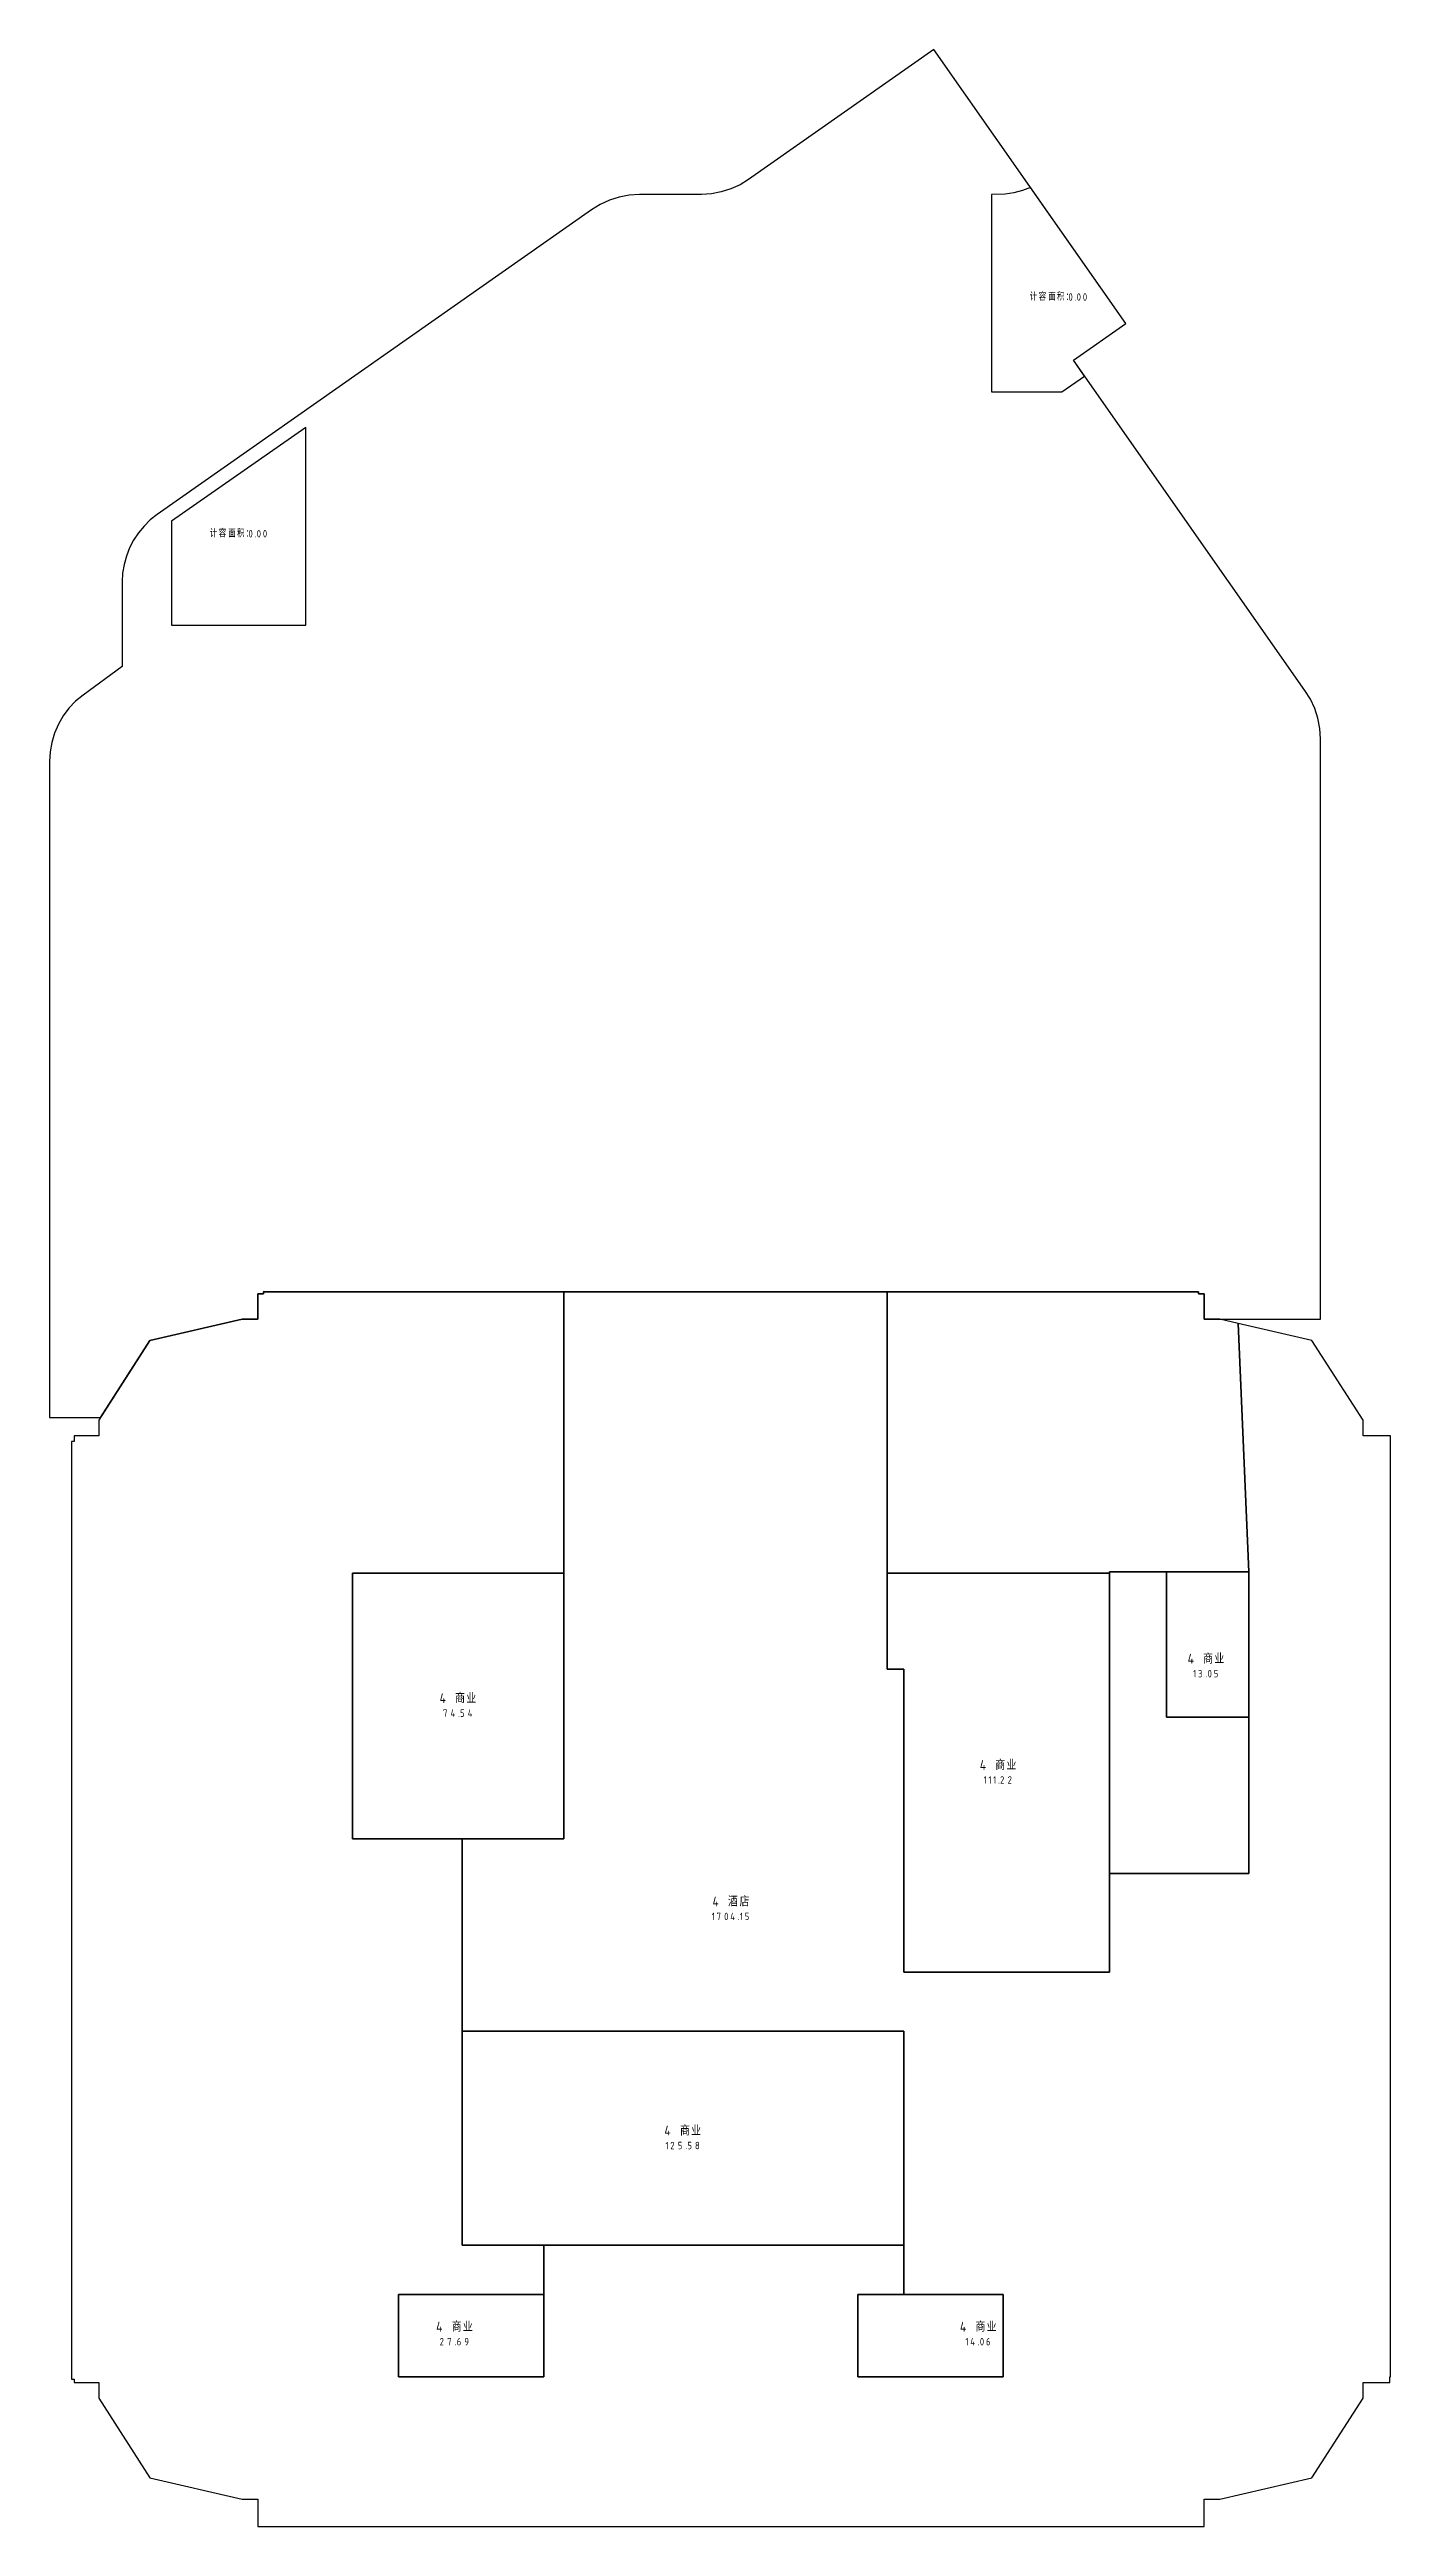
# Model space of a CAD drawing. Header units: millimetres. Extents: x 11476074 to 24729458, y -1239991 to 2813188.
# Drawn here: x 13187197 to 13236097, y 363113 to 453395 of the extents above; entities that cross this region are included whole.
import ezdxf

# ---------------------------------------------------------------- set-up
doc = ezdxf.new("R2010")
doc.units = ezdxf.units.MM
doc.header["$LTSCALE"] = 1000
doc.styles.get("Standard").update_dxf_attribs({"font": 'gbenor.shx', "bigfont": 'gbcbig.shx'})

# ---------------------------------------------------------------- blocks, each defined once
blk = doc.blocks.new('fdsafda')
at = {"color": 17}
blk.add_lwpolyline([(12577963, 448113), (12577590, 448090), (12577223, 448020), (12576867, 447906), (12576528, 447748), (12576211, 447549), (12560375, 436445), (12560123, 436248), (12559894, 436025), (12559690, 435779), (12559513, 435513), (12559365, 435230), (12559249, 434932), (12559165, 434624), (12559114, 434308), (12559097, 433989), (12559097, 430913), (12557669, 429863), (12557399, 429639), (12557157, 429385), (12556946, 429104), (12556770, 428800), (12556630, 428479), (12556529, 428142), (12556467, 427797), (12556447, 427446), (12556447, 403538), (12558311, 403538), (12560111, 406339), (12563472, 407113), (12564047, 407113), (12564047, 408038), (12564247, 408038), (12564247, 408113), (12598347, 408113), (12598347, 408038), (12598547, 408038), (12598547, 407113), (12602797, 407113), (12602797, 428275), (12602773, 428650), (12602703, 429019), (12602588, 429376), (12602429, 429715), (12602228, 430033), (12593788, 442069), (12595699, 443409), (12588696, 453395), (12581940, 448657), (12581627, 448465), (12581293, 448313), (12580944, 448203), (12580583, 448136), (12580217, 448113)], close=True, dxfattribs=at)
at = {"color": 70}
for points in [[(12590797, 448113), (12590797, 440913), (12593362, 440913), (12594192, 441495), (12593789, 442070), (12595699, 443409), (12592222, 448366), (12591922, 448253), (12591611, 448173), (12591294, 448126)], [(12565789, 439613), (12560897, 436201), (12560897, 432413), (12565797, 432413)]]:
    blk.add_lwpolyline(points, close=True, dxfattribs=at)
at = {"color": 2}
blk.add_lwpolyline([(12564247, 408123), (12564247, 408113), (12564247, 408038), (12564047, 408038), (12564047, 407113), (12563472, 407113), (12560111, 406339), (12558247, 403438), (12558247, 402863), (12557349, 402863), (12557349, 402663), (12557247, 402663), (12557247, 368484), (12557349, 368484), (12557349, 368363), (12558247, 368363), (12558247, 367788), (12560111, 364887), (12563472, 364113), (12564047, 364113), (12564047, 363113), (12598547, 363113), (12598547, 364113), (12599122, 364113), (12602482, 364887), (12604347, 367788), (12604347, 368363), (12605323, 368363), (12605323, 368563), (12605347, 368563), (12605347, 402863), (12604347, 402863), (12604347, 403438), (12602482, 406339), (12599797, 406958), (12600177, 397913), (12600177, 392613), (12600177, 386913), (12600177, 386913), (12597177, 386913), (12597177, 386913), (12600177, 386913), (12600177, 392613), (12597177, 392613), (12597177, 397913), (12600177, 397913), (12599797, 406958), (12599122, 407113), (12598547, 407113), (12598547, 408038), (12598347, 408037), (12598347, 408113), (12586997, 408113), (12586997, 397863), (12595097, 397863), (12595097, 397913), (12597177, 397913), (12595097, 397913), (12595097, 386913), (12597177, 386913), (12595097, 386913), (12595097, 383313), (12587597, 383313), (12587597, 394363), (12586997, 394363), (12586997, 397863), (12586997, 408113), (12575196, 408113), (12575196, 397863), (12575196, 388182), (12571497, 388182), (12571497, 386469), (12571497, 381163), (12587597, 381163), (12587597, 372424), (12587597, 373363), (12587597, 371563), (12591227, 371563), (12591227, 368563), (12585927, 368563), (12585927, 371563), (12587597, 371563), (12587597, 373363), (12574477, 373363), (12574477, 371563), (12574477, 368563), (12569177, 368563), (12569177, 371563), (12574477, 371563), (12574477, 373363), (12571497, 373363), (12571497, 381163), (12571497, 386469), (12571497, 388182), (12567497, 388182), (12567497, 397863), (12575196, 397863), (12575196, 408113)], close=True, dxfattribs=at)
at = {"color": 1}
for points in [[(12575196, 397863), (12567497, 397863), (12567497, 388182), (12575196, 388182)], [(12586997, 394363), (12587597, 394363), (12587597, 383313), (12595097, 383313), (12595097, 397863), (12586997, 397863)], [(12600177, 397913), (12597177, 397913), (12597177, 392613), (12600177, 392613)], [(12587597, 381163), (12571497, 381163), (12571497, 373363), (12587597, 373363)], [(12574477, 371563), (12569177, 371563), (12569177, 368563), (12574477, 368563)], [(12591227, 371563), (12585927, 371563), (12585927, 368563), (12591227, 368563)]]:
    blk.add_lwpolyline(points, close=True, dxfattribs=at)
at = {"color": 7, "attachment_point": 7}
for s, insert, char_height in [('计', (12592194, 444240), 270), ('容', (12592519, 444240), 270), ('面', (12592871, 444240), 270), ('积', (12593184, 444240), 270), ('：', (12593505, 444240), 270), ('0', (12593603, 444240), 270), ('.', (12593828, 444240), 270), ('0', (12593903, 444240), 270), ('0', (12594128, 444240), 270), ('计', (12562293, 435613), 270), ('容', (12562618, 435613), 270), ('面', (12562969, 435613), 270), ('积', (12563283, 435613), 270), ('：', (12563604, 435613), 270), ('0', (12563702, 435613), 270), ('.', (12563927, 435613), 270), ('0', (12564002, 435613), 270), ('0', (12564227, 435613), 270), ('4', (12597950, 394563), 360), ('商', (12598517, 394563), 360), ('业', (12598925, 394563), 360), ('1', (12598152, 394063), 270), ('3', (12598327, 394063), 270), ('.', (12598602, 394063), 270), ('0', (12598677, 394063), 270), ('5', (12598902, 394063), 270), ('4', (12570670, 393123), 360), ('7', (12570796, 392623), 270), ('4', (12571071, 392623), 270), ('商', (12571237, 393123), 360), ('5', (12571421, 392623), 270), ('业', (12571645, 393123), 360), ('4', (12571696, 392623), 270), ('.', (12571346, 392623), 270), ('4', (12590370, 390688), 360), ('商', (12590937, 390688), 360), ('业', (12591345, 390688), 360), ('1', (12590509, 390188), 270), ('1', (12590684, 390188), 270), ('1', (12590859, 390188), 270), ('.', (12591034, 390188), 270), ('2', (12591109, 390188), 270), ('2', (12591384, 390188), 270), ('4', (12580623, 385713), 360), ('酒', (12581190, 385713), 360), ('店', (12581611, 385713), 360), ('1', (12580597, 385213), 270), ('7', (12580772, 385213), 270), ('0', (12581047, 385213), 270), ('4', (12581272, 385213), 270), ('.', (12581547, 385213), 270), ('1', (12581622, 385213), 270), ('5', (12581797, 385213), 270), ('4', (12578870, 377363), 360), ('商', (12579437, 377363), 360), ('业', (12579845, 377363), 360), ('1', (12578909, 376863), 270), ('2', (12579084, 376863), 270), ('5', (12579359, 376863), 270), ('.', (12579634, 376863), 270), ('5', (12579709, 376863), 270), ('8', (12579984, 376863), 270), ('4', (12570545, 370213), 360), ('商', (12571112, 370213), 360), ('业', (12571520, 370213), 360), ('4', (12589645, 370213), 360), ('商', (12590212, 370213), 360), ('业', (12590620, 370213), 360), ('2', (12570672, 369713), 270), ('7', (12570947, 369713), 270), ('.', (12571222, 369713), 270), ('6', (12571297, 369713), 270), ('9', (12571572, 369713), 270), ('1', (12589847, 369713), 270), ('4', (12590022, 369713), 270), ('.', (12590297, 369713), 270), ('0', (12590372, 369713), 270), ('6', (12590597, 369713), 270)]:
    blk.add_mtext(s, dxfattribs=dict(at, insert=insert, char_height=char_height))

msp = doc.modelspace()

# ---------------------------------------------------------------- block references
msp.add_blockref('fdsafda', (630750, 0))

doc.saveas('drawing.dxf')
